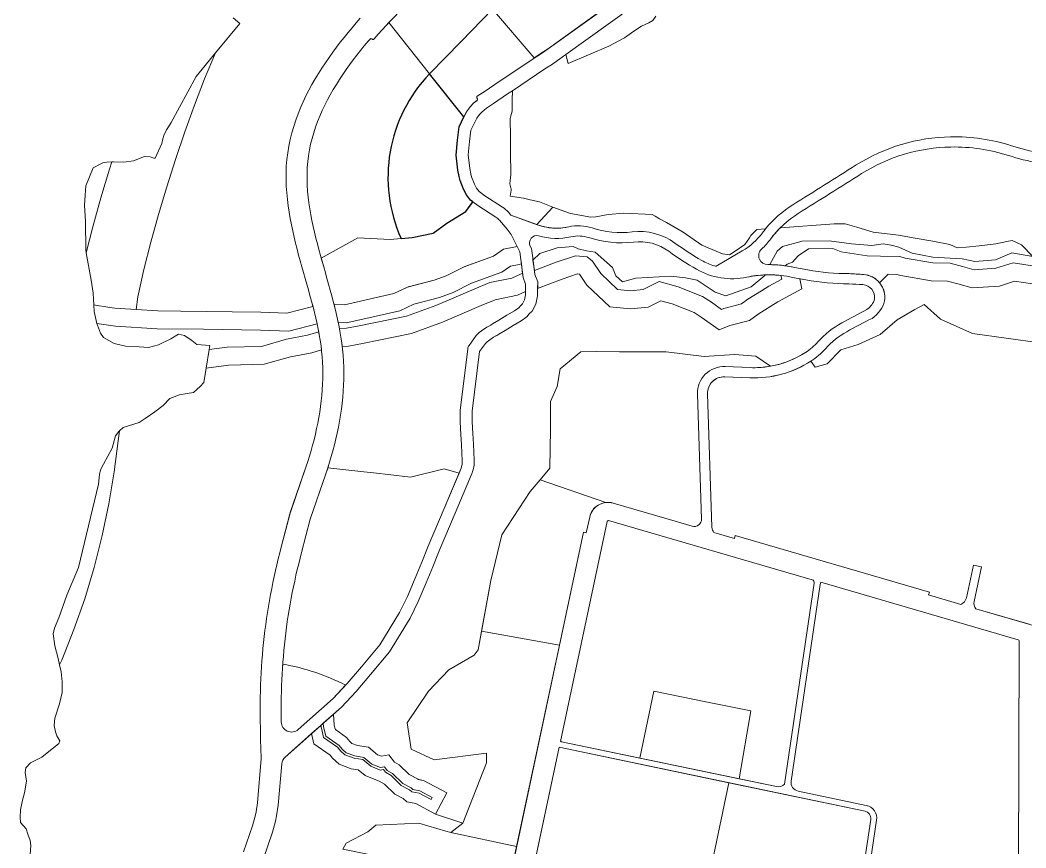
# Model space of a CAD drawing. Header units: inches. Extents: x 175034 to 178872, y 2971410 to 2975180.
# Drawn here: x 175886 to 176725, y 2972619 to 2973309 of the extents above; entities that cross this region are included whole.
import ezdxf

# ---------------------------------------------------------------- set-up
doc = ezdxf.new("R2010")
doc.units = ezdxf.units.IN
doc.header["$MEASUREMENT"] = 0
for name, color, linetype, lineweight in [('Pre-e1-river conservation bed', 96, 'Continuous', 13), ('Pre-E2-forest environment', 73, 'Continuous', 13), ('pre-E3-agri', 104, 'Continuous', 13), ('pre-E4-Flood Prone-b', 105, 'Continuous', 13), ('pre-E5-national imp open space', 116, 'Continuous', 13), ('pre-E6-local open space', 62, 'Continuous', 13), ('pre-heritage', 30, 'Continuous', 13), ('pre-institutional', 145, 'Continuous', 13), ('pre-UC-1-existing', 20, 'Continuous', 13), ('pre-uv-3-low desity', 41, 'Continuous', 13), ('Roads-Proposed', 1, 'Continuous', 13), ('Waterbody_bndry', 130, 'Continuous', 13)]:
    doc.layers.add(name, color=color, linetype=linetype, lineweight=lineweight)

msp = doc.modelspace()

# ---------------------------------------------------------------- linework, layer by layer
at = {"layer": 'Pre-e1-river conservation bed', "flags": 128}
for points in [[(176632.53, 2973126.97), (176618.39, 2973129.47), (176597.34, 2973131.91), (176583.86, 2973135.95), (176573.97, 2973138.72), (176564.96, 2973138.88), (176519.99, 2973135.58, 0.035984), (176511.93, 2973126.29, -0.045212), (176504.28, 2973117.72, 0.682692), (176509.49, 2973104.76, -0.004574), (176511.3, 2973104.76), (176517.27, 2973116.11), (176521.82, 2973119.82), (176538.18, 2973124.2), (176560.77, 2973124.65), (176579.29, 2973121.99), (176596.26, 2973120.75), (176605.64, 2973122.03), (176612.52, 2973120.96), (176618.73, 2973119.38), (176630.03, 2973114.46), (176647.26, 2973110.93), (176661.73, 2973110.27), (176671.56, 2973109.68), (176682.27, 2973107.5), (176699.41, 2973108.9), (176713.04, 2973114.66), (176730.65, 2973111.48), (176721.24, 2973121.19), (176713.36, 2973125), (176708.9, 2973123.97), (176699.69, 2973122.03), (176685.77, 2973120.57), (176674.95, 2973119.29), (176667.34, 2973118.64), (176661.26, 2973121.43), (176647.12, 2973124.43)], [(176397.43, 2973123.61, -0.109272), (176360.32, 2973127.26, 0.134831), (176345.29, 2973127.98, -0.124119), (176318.31, 2973128.7, 0.648154), (176311.3, 2973120.28), (176312.26, 2973118.34), (176313.37, 2973110.53), (176313.62, 2973108.62), (176319.38, 2973114.15), (176333.91, 2973118.86), (176347.14, 2973119.93), (176351.21, 2973117.82), (176358.39, 2973116.16), (176365.55, 2973115.23), (176380.05, 2973102.5), (176382.81, 2973095.45), (176388.33, 2973090.53), (176399.49, 2973093.55), (176428.55, 2973095.16), (176440.92, 2973093.88), (176450.55, 2973091.74), (176465.46, 2973081.75), (176474.39, 2973078.76), (176495.58, 2973086.35), (176506.99, 2973095.79), (176507.16, 2973096.2, 0.042804), (176491.94, 2973094.32, -0.18441), (176450.15, 2973100.88, -0.02721), (176426.97, 2973115.9, 0.189433)], [(176455.03, 2973078.24), (176434.64, 2973086.33), (176418.76, 2973090.71), (176405.45, 2973083.94), (176395.19, 2973083.05), (176384.19, 2973084.13), (176370.11, 2973097.42), (176363.27, 2973107.75), (176358.93, 2973111.23), (176349.14, 2973112.21), (176332.97, 2973106.9), (176314.79, 2973099.82), (176315.24, 2973096.48), (176317.55, 2973090.3), (176317.47, 2973084.76), (176338.04, 2973092.77), (176350.81, 2973096.97), (176352.54, 2973096.79), (176358.56, 2973087.7), (176377.62, 2973069.7), (176395.11, 2973067.98), (176409.65, 2973069.25), (176420.38, 2973074.71), (176429.86, 2973072.09), (176448.14, 2973064.84), (176454, 2973061.05), (176468.84, 2973050.31), (176477.7, 2973054.05), (176494.37, 2973058.2), (176501.37, 2973063.6), (176512.1, 2973070.24), (176517.88, 2973073.79), (176537.76, 2973084.54), (176536.24, 2973092.97), (176530.2, 2973094.09, 0.027396), (176520.5, 2973095.72), (176521.07, 2973092.57), (176510.39, 2973086.79), (176504.23, 2973083.01), (176492.82, 2973075.95), (176487.69, 2973071.99), (176472.95, 2973068.32), (176470.79, 2973067.41), (176462.47, 2973073.44)], [(176131.33, 2973064.84), (176130.14, 2973069.53), (176130.05, 2973069.87), (176108.42, 2973064.27), (176086.69, 2973065.04), (176062.82, 2973065.47), (176019.76, 2973066.11), (176000.56, 2973066.32), (175982.49, 2973067.38, -0.039406), (175947.27, 2973071.23), (175947.56, 2973065.7), (175949.94, 2973055.67), (175965.4, 2973053.36), (176000.04, 2973051.32), (176038.73, 2973050.89), (176086.29, 2973050.05), (176110.07, 2973049.2), (176133.56, 2973055.28), (176133.51, 2973055.53), (176132.45, 2973060.18)]]:
    msp.add_lwpolyline(points, format="xyb", close=True, dxfattribs=at)
for points in [[(176235.51, 2973077.5), (176247.17, 2973081.54), (176262.35, 2973089.28), (176287.52, 2973098.52), (176294.96, 2973103.62), (176301.99, 2973104.95), (176303.97, 2973105.33), (176303.46, 2973109.17), (176302.58, 2973115.36), (176300.35, 2973119.91), (176299.17, 2973119.68), (176289.08, 2973117.77), (176280.59, 2973111.96), (176256.33, 2973103.05), (176241.28, 2973095.37), (176231.13, 2973091.87), (176208.94, 2973086.01), (176197.66, 2973080.63), (176166.02, 2973073.51), (176156.42, 2973071.35), (176147.7, 2973071.48), (176148.31, 2973069.05), (176149.49, 2973064.17), (176150.6, 2973059.27), (176151.18, 2973056.54), (176157.8, 2973056.28), (176169.31, 2973058.87), (176202.6, 2973066.36), (176214.13, 2973071.87)], [(176270.42, 2973070.6), (176282, 2973075.36), (176300.63, 2973079.25), (176307.43, 2973082.33), (176307.52, 2973088.57), (176305.48, 2973094.04), (176305.02, 2973097.44), (176303.9, 2973097.2), (176295.94, 2973093.59), (176277.58, 2973089.76), (176264.63, 2973084.43), (176232.62, 2973070.82), (176208.04, 2973061.81), (176168.65, 2973053.63), (176157.95, 2973051.72), (176152.22, 2973051.32), (176152.58, 2973049.4), (176153.43, 2973044.43), (176154.16, 2973039.44), (176154.52, 2973036.44), (176159.8, 2973036.81), (176171.49, 2973038.9), (176212.17, 2973047.35), (176238.14, 2973056.87)], [(176137.22, 2973033.66), (176136.81, 2973037.13), (176136.14, 2973041.7), (176135.36, 2973046.29), (176134.91, 2973048.64), (176125.65, 2973045.83), (176107.96, 2973042.53), (176087.21, 2973036.65), (176058.45, 2973035.94), (176043.55, 2973033.9), (176040.95, 2973018.41), (176059.65, 2973020.97), (176089.48, 2973021.7), (176111.39, 2973027.92), (176129.21, 2973031.24)], [(176147.18, 2972729.99), (176138.7, 2972722.46), (176138.92, 2972719.41), (176139.69, 2972716.52), (176140.73, 2972711.75), (176151.88, 2972703.99), (176154.43, 2972700.89), (176157.85, 2972697.85), (176164.9, 2972695.17), (176172.5, 2972694), (176179.31, 2972688.41), (176186.3, 2972685.52), (176189.65, 2972686.2), (176191.99, 2972683.05), (176196.56, 2972680.48), (176204.93, 2972672.22), (176211.9, 2972668.64), (176213.48, 2972667.13), (176219.38, 2972666.12), (176229.58, 2972660.66), (176228.63, 2972658.9), (176218.73, 2972664.2), (176212.54, 2972665.26), (176210.72, 2972667), (176203.75, 2972670.58), (176195.35, 2972678.86), (176190.64, 2972681.51), (176188.8, 2972683.99), (176186.1, 2972683.44), (176178.27, 2972686.68), (176171.65, 2972692.1), (176164.38, 2972693.22), (176156.8, 2972696.11), (176152.99, 2972699.5), (176150.51, 2972702.5), (176138.95, 2972710.55), (176137.75, 2972716.05), (176136.94, 2972719.07), (176136.82, 2972720.79), (176129.01, 2972713.86), (176130.91, 2972705.18), (176144.36, 2972695.82), (176146.48, 2972693.24), (176152.05, 2972688.29), (176162.07, 2972684.47), (176167.85, 2972683.58), (176173.6, 2972678.87), (176185.21, 2972674.08), (176185.42, 2972674.12), (176189.89, 2972671.61), (176198.41, 2972663.21), (176205.45, 2972659.59), (176208.3, 2972656.86), (176215.77, 2972655.58), (176232.32, 2972646.72), (176241.76, 2972664.35), (176222.34, 2972674.74), (176217.71, 2972675.54), (176217.17, 2972676.05), (176210.27, 2972679.6), (176202.02, 2972687.73), (176198.08, 2972689.95), (176193.48, 2972696.16), (176187.2, 2972694.89), (176183.98, 2972696.22), (176176.3, 2972702.52), (176167.21, 2972703.92), (176162.6, 2972705.67), (176160.94, 2972707.15), (176158.04, 2972710.67), (176148.77, 2972717.12), (176148.44, 2972718.63), (176147.84, 2972720.9)]]:
    msp.add_lwpolyline(points, close=True, dxfattribs=at)
msp.add_lwpolyline([(176732, 2973103.57), (176714.16, 2973106.37), (176699.83, 2973101.74), (176681.57, 2973100.47), (176671.98, 2973103.13), (176661.73, 2973105.99), (176647.26, 2973106.34), (176623.96, 2973110.26), (176619.64, 2973111.64), (176603.38, 2973111.78), (176592.27, 2973112.11), (176570.7, 2973115.51), (176563.69, 2973118.21), (176543.35, 2973118.01), (176534.77, 2973112.17), (176530.24, 2973106.92), (176525.65, 2973105.18), (176524.07, 2973103.83, -0.020131), (176531.9, 2973102.42), (176542.82, 2973100.4, 0.046205), (176577.34, 2973097.25, -0.007081), (176589.32, 2973096.55, -0.204876), (176602.7, 2973089.71), (176609.83, 2973096.72), (176617.24, 2973096.66), (176620.41, 2973095.64), (176645.83, 2973091.37), (176659.5, 2973091.04), (176667.96, 2973088.67), (176680.05, 2973085.33), (176702.7, 2973086.9), (176715.37, 2973091), (176730.27, 2973088.65)], format="xyb", dxfattribs=at)
at = {"layer": 'Pre-E2-forest environment', "flags": 128}
msp.add_lwpolyline([(176294.82, 2973211.39), (176294.72, 2973226.56), (176295.28, 2973228.83), (176296.27, 2973232.81), (176296.19, 2973242.2), (176296.54, 2973249.8), (176292.43, 2973247.05), (176280.65, 2973239.15), (176274.89, 2973235.25), (176270.83, 2973231.98), (176268.93, 2973229.88), (176266.75, 2973226.9), (176261.69, 2973216.77), (176260.54, 2973207.48), (176259.64, 2973196.22), (176260.94, 2973184.91), (176261.79, 2973180.36), (176262.4, 2973177.92), (176264.75, 2973171.91), (176266.59, 2973168.51), (176268.75, 2973165.74), (176273.38, 2973162.11), (176288.12, 2973152.66, -0.068088), (176293.12, 2973148.4), (176295.15, 2973146.12), (176316.88, 2973138.1), (176330.11, 2973152.68), (176319.18, 2973157.06), (176311.19, 2973158.66), (176305.6, 2973160.2), (176294.46, 2973161.85), (176295.43, 2973166.72), (176295.39, 2973167.78), (176294.32, 2973172.24), (176294.59, 2973174.84), (176295.07, 2973179.79), (176295.05, 2973184.8), (176294.96, 2973193.56)], format="xyb", close=True, dxfattribs=at)
msp.add_lwpolyline([(176488.21, 2973116.21, 0.098749), (176505.13, 2973131.39, -0.0111), (176507.71, 2973134.67), (176500.49, 2973134.14), (176499.14, 2973133), (176495.41, 2973129.12), (176494.29, 2973127.02), (176490.26, 2973121.59), (176482.17, 2973116.04), (176477.64, 2973112.81), (176471.79, 2973113.9), (176454.58, 2973120.97), (176439.04, 2973131.94), (176424.99, 2973139.89), (176419.25, 2973142.93), (176415.67, 2973145.31), (176412.92, 2973146.63), (176389.47, 2973147.73), (176376.25, 2973146.52), (176366.13, 2973144.48), (176361.88, 2973144.31), (176344.89, 2973147.37), (176330.11, 2973152.68), (176316.88, 2973138.1, 0.089609), (176333.23, 2973135.15, 0.055102), (176343.44, 2973136.28, -0.134831), (176362.96, 2973135.34, 0.109272), (176396.41, 2973132.04, -0.189434), (176431.98, 2973122.77, 0.027209), (176454.38, 2973108.26, 0.057996), (176465.17, 2973103.63, 0.044913), (176466.49, 2973103.37)], format="xyb", dxfattribs=at)
at = {"layer": 'Pre-E2-forest environment', "ltscale": 0.1, "flags": 128}
msp.add_lwpolyline([(176264.61, 2972779.16), (176267.97, 2972783.67), (176278.39, 2972841.43), (176287.6, 2972879.45), (176311.38, 2972915.58), (176319.5, 2972925.27), (176327.62, 2972934.97), (176328.18, 2972967.47), (176328.15, 2972990.6), (176333.93, 2973003.27), (176336.2, 2973017.87), (176353.5, 2973032.12), (176366.91, 2973032.43), (176385.89, 2973032.09), (176424.63, 2973032.18), (176456.39, 2973028.2), (176481.69, 2973029.88), (176499.49, 2973028.53), (176511.73, 2973020.06, 0.099671), (176540.9, 2973031.51, 0.06639), (176551.31, 2973040.38, -0.083691), (176571.36, 2973056.3, -0.008127), (176592.19, 2973067.35, 0.179568), (176598.54, 2973076.22, 0.426712), (176588.83, 2973088.07, 0.007041), (176577.16, 2973088.75, -0.045956), (176541.27, 2973092.04), (176536.24, 2973092.97), (176537.76, 2973084.54), (176517.88, 2973073.79), (176512.1, 2973070.24), (176501.37, 2973063.6), (176494.37, 2973058.2), (176477.7, 2973054.05), (176468.84, 2973050.31), (176454, 2973061.05), (176448.14, 2973064.84), (176429.86, 2973072.09), (176420.38, 2973074.71), (176409.65, 2973069.25), (176395.11, 2973067.98), (176377.62, 2973069.7), (176358.56, 2973087.7), (176352.54, 2973096.79), (176350.81, 2973096.97), (176338.04, 2973092.77), (176317.47, 2973084.76), (176317.38, 2973078.68), (176316.08, 2973071.84), (176312.84, 2973066.04), (176310.53, 2973063.69), (176308.46, 2973061.33), (176303.81, 2973058.02), (176297.1, 2973053.97), (176290.36, 2973049.94), (176284.52, 2973046.45), (176280.56, 2973044.16), (176276.51, 2973041.34), (176275.39, 2973040.53), (176274.03, 2973039.1), (176269.04, 2973032.35), (176262.99, 2972982.57), (176262.87, 2972973.78), (176263.34, 2972963.9), (176264.03, 2972955.05), (176264.66, 2972941.64, -0.110785), (176262.83, 2972931.19), (176248.8, 2972897.48), (176235.5, 2972866.15), (176230.17, 2972852.9), (176224.43, 2972839.56), (176217.99, 2972823.89), (176211.16, 2972810.04), (176193.94, 2972782.04), (176178.19, 2972763.13), (176166.01, 2972748.9), (176153.84, 2972735.9), (176147.18, 2972729.99), (176147.84, 2972720.9), (176148.44, 2972718.63), (176148.77, 2972717.12), (176158.04, 2972710.67), (176160.94, 2972707.15), (176162.6, 2972705.67), (176167.21, 2972703.92), (176176.3, 2972702.52), (176183.98, 2972696.22), (176187.2, 2972694.89), (176193.48, 2972696.16), (176198.08, 2972689.95), (176202.02, 2972687.73), (176210.27, 2972679.6), (176218.4, 2972675.42), (176222.34, 2972674.74), (176241.76, 2972664.35), (176232.32, 2972646.72), (176255.12, 2972639.08), (176274.9, 2972689.56), (176274.9, 2972697.37), (176231.13, 2972691.81), (176211.88, 2972700.91), (176208.75, 2972722.8), (176226.58, 2972749.15), (176243.5, 2972766.83)], format="xyb", close=True, dxfattribs=at)
for points in [[(176730.27, 2973088.65), (176715.37, 2973091), (176702.7, 2973086.9), (176680.05, 2973085.33), (176667.96, 2973088.67), (176659.5, 2973091.04), (176645.83, 2973091.37), (176620.41, 2973095.64), (176617.24, 2973096.66), (176609.83, 2973096.72), (176602.7, 2973089.71, -0.215136), (176606.89, 2973074.56, -0.192156), (176596.46, 2973059.99, 0.008289), (176575.46, 2973048.86, 0.083691), (176557.63, 2973034.7, -0.066392), (176545.5, 2973024.37), (176545.5, 2973024.37, -0.000495), (176545.36, 2973024.28), (176548.97, 2973019.41), (176558.9, 2973022.02), (176570.37, 2973033.85), (176584.9, 2973038.2), (176603.26, 2973046.48), (176617.28, 2973058.75), (176632.22, 2973067.44), (176640.04, 2973071.57), (176653.49, 2973059.2), (176680.21, 2973047.23), (176736.5, 2973039.65)], [(176155.11, 2972617.5), (176157.93, 2972622.5), (176175.78, 2972631.79), (176182.5, 2972637.46), (176218.53, 2972639.15), (176240.88, 2972632.5), (176244.97, 2972631.28), (176255.12, 2972639.08), (176232.32, 2972646.72), (176215.77, 2972655.58), (176208.3, 2972656.86), (176205.45, 2972659.59), (176198.41, 2972663.21), (176189.89, 2972671.61), (176185.42, 2972674.12), (176185.21, 2972674.08), (176173.6, 2972678.87), (176167.85, 2972683.58), (176162.07, 2972684.47), (176152.05, 2972688.29), (176146.48, 2972693.24), (176144.36, 2972695.82), (176130.91, 2972705.18), (176129.01, 2972713.86), (176106.85, 2972694.19, 0.192975), (176104.02, 2972688.53), (176101.17, 2972654.04), (176099.82, 2972645.31), (176098.8, 2972640.68), (176096.3, 2972631.7), (176088.71, 2972609.54)]]:
    msp.add_lwpolyline(points, format="xyb", dxfattribs=at)
at = {"layer": 'pre-E3-agri', "flags": 128}
for points in [[(176263.52, 2973157.13), (176262.54, 2973155.78), (176257.59, 2973148.95), (176241.7, 2973139.31), (176230.33, 2973131.06), (176212.88, 2973127.32), (176194.49, 2973125.64), (176167.4, 2973127.23), (176136.97, 2973110.29), (176139.06, 2973102.86), (176140.42, 2973098.05), (176141.78, 2973093.24), (176143.14, 2973088.42), (176144.48, 2973083.6), (176145.8, 2973078.76), (176147.08, 2973073.91), (176147.7, 2973071.48), (176156.42, 2973071.35), (176197.66, 2973080.63), (176209.48, 2973086.15), (176231.13, 2973091.87), (176241.28, 2973095.37), (176256.67, 2973103.17), (176280.59, 2973111.96), (176289.08, 2973117.77), (176300.35, 2973119.9), (176295.42, 2973129.95), (176292.23, 2973134.37), (176285.66, 2973141.74, 0.068088), (176282.72, 2973144.24), (176267.58, 2973153.95)], [(176266.36, 2973045.55), (176268.79, 2973048.1), (176270.73, 2973049.5), (176275.19, 2973052.61), (176278.37, 2973054.44), (176279.98, 2973055.39), (176285.23, 2973058.53), (176291.95, 2973062.54), (176298.31, 2973066.39), (176301.71, 2973068.8), (176303.2, 2973070.5), (176304.76, 2973072.09), (176306.56, 2973075.31), (176307.39, 2973079.69), (176307.43, 2973082.33), (176300.63, 2973079.25), (176282, 2973075.36), (176270.42, 2973070.6), (176238.14, 2973056.87), (176212.17, 2973047.35), (176171.49, 2973038.9), (176159.8, 2973036.81), (176154.52, 2973036.44), (176154.76, 2973034.43), (176155.23, 2973029.41), (176155.56, 2973024.37), (176155.77, 2973019.33), (176155.85, 2973014.29), (176155.8, 2973009.25), (176155.63, 2973004.21), (176155.34, 2972999.17), (176154.94, 2972994.15), (176154.42, 2972989.14), (176153.8, 2972984.14), (176153.07, 2972979.16), (176152.24, 2972974.19), (176151.31, 2972969.24), (176150.28, 2972964.32), (176149.17, 2972959.41), (176147.97, 2972954.52), (176146.69, 2972949.66), (176145.34, 2972944.82), (176143.9, 2972940), (176142.43, 2972935.32), (176169.92, 2972932.26), (176183.11, 2972930.79), (176192.88, 2972929.7), (176211.39, 2972927.63), (176239.53, 2972934.66), (176251.93, 2972931.05), (176253.59, 2972935.03, 0.110785), (176254.67, 2972941.17), (176254.04, 2972954.43), (176253.36, 2972963.28), (176252.86, 2972973.61), (176252.99, 2972983.24), (176259.24, 2973034.66, -0.129569), (176260.33, 2973037.4)]]:
    msp.add_lwpolyline(points, format="xyb", close=True, dxfattribs=at)
at = {"layer": 'pre-E4-Flood Prone-b', "flags": 128}
msp.add_lwpolyline([(175989.12, 2973100.74), (175994.85, 2973123.62), (176001.21, 2973146.55), (176008.12, 2973169.52), (176015.48, 2973192.53), (176023.16, 2973215.39), (176031.19, 2973237.82), (176039.66, 2973259.68), (176048.89, 2973281.33), (176032.64, 2973261.67), (176011.83, 2973223.4), (176009.61, 2973219.71), (176007.89, 2973217.21), (176005.76, 2973212.37), (176004.74, 2973209.52), (176004.11, 2973205.87), (175998.52, 2973193.43), (175997.43, 2973193.65), (175994.38, 2973194.52), (175989.53, 2973194.85), (175980.45, 2973191.31), (175972.29, 2973190.11), (175963.84, 2973190.46), (175962.29, 2973190.38), (175960.36, 2973184.34), (175953.18, 2973160.43), (175946.5, 2973136.39), (175941.04, 2973114.59), (175944.98, 2973091.9), (175946.76, 2973080.97), (175947.02, 2973076.1), (175947.27, 2973071.23, 0.039406), (175982.49, 2973067.38), (175982.49, 2973067.38), (175984.1, 2973077.91)], format="xyb", close=True, dxfattribs=at)
for points in [[(175960.36, 2973184.34), (175962.29, 2973190.38), (175958.23, 2973190.15), (175954.83, 2973189.77), (175953.07, 2973188.78), (175946.69, 2973185.37), (175940.54, 2973170.39), (175940.09, 2973162.68), (175939.58, 2973154.22), (175940.3, 2973140.6), (175940.59, 2973117.16), (175941.04, 2973114.59), (175946.5, 2973136.39), (175953.18, 2973160.43)], [(175939.73, 2972826.27), (175947.59, 2972852.4), (175954.3, 2972878.84), (175959.84, 2972905.48), (175964.21, 2972931.99), (175967.68, 2972957.99), (175968.63, 2972966.09), (175968.07, 2972965.57), (175965.39, 2972961.94), (175962.47, 2972951.64), (175955.43, 2972938.47), (175952.95, 2972933.63), (175952.02, 2972929.73), (175951.27, 2972921.67), (175934.56, 2972852.34), (175924.7, 2972829.07), (175918.12, 2972810.23), (175914.52, 2972801.75), (175913.48, 2972796.9), (175914.67, 2972787.02), (175917.6, 2972776.39), (175918.76, 2972771.26), (175920.5, 2972775.07), (175930.7, 2972800.48)]]:
    msp.add_lwpolyline(points, close=True, dxfattribs=at)
at = {"layer": 'pre-E5-national imp open space', "flags": 128}
msp.add_lwpolyline([(176169.57, 2973310.11), (176166.15, 2973306.22), (176162.77, 2973302.28), (176159.43, 2973298.29), (176156.14, 2973294.25), (176152.89, 2973290.15), (176149.7, 2973285.99), (176146.57, 2973281.76), (176143.49, 2973277.48), (176140.49, 2973273.12), (176137.56, 2973268.69), (176134.71, 2973264.19), (176131.95, 2973259.61), (176129.28, 2973254.96), (176126.71, 2973250.21), (176124.26, 2973245.39), (176121.92, 2973240.48), (176119.72, 2973235.47), (176117.66, 2973230.38), (176115.76, 2973225.2), (176114.02, 2973219.93), (176112.47, 2973214.58), (176111.1, 2973209.14), (176109.95, 2973203.63), (176109.02, 2973198.06), (176108.33, 2973192.43), (176107.88, 2973186.78), (176107.66, 2973181.16), (176107.66, 2973175.59), (176107.85, 2973170.05), (176108.22, 2973164.58), (176108.74, 2973159.15), (176109.42, 2973153.79), (176110.21, 2973148.48), (176111.12, 2973143.23), (176112.12, 2973138.03), (176113.21, 2973132.89), (176114.37, 2973127.79), (176115.58, 2973122.74), (176116.85, 2973117.74), (176118.16, 2973112.78), (176119.49, 2973107.85), (176120.85, 2973102.96), (176122.21, 2973098.11), (176123.58, 2973093.28), (176124.94, 2973088.48), (176126.29, 2973083.71), (176127.61, 2973078.96), (176128.89, 2973074.23), (176130.05, 2973069.87), (176108.42, 2973064.27), (176086.69, 2973065.04), (176062.82, 2973065.47), (176019.76, 2973066.11), (176000.56, 2973066.32), (175982.49, 2973067.38), (175984.1, 2973077.91), (175989.12, 2973100.74), (175994.85, 2973123.62), (176001.21, 2973146.55), (176008.12, 2973169.52), (176015.48, 2973192.53), (176023.16, 2973215.39), (176031.19, 2973237.82), (176039.66, 2973259.68), (176048.89, 2973281.33), (176069.17, 2973305.86), (176063.41, 2973310.62)], dxfattribs=at)
at = {"layer": 'pre-E6-local open space', "flags": 128}
msp.add_lwpolyline([(176072.15, 2972615.21), (176079.58, 2972636.89), (176081.82, 2972644.92), (176082.61, 2972648.53), (176083.78, 2972656.1), (176086.83, 2972693.06, 0.027383), (176086.84, 2972693.41), (176086.42, 2972708.92), (176086.3, 2972713.94), (176086.2, 2972718.97), (176086.13, 2972724.01), (176086.08, 2972729.05), (176086.08, 2972734.1), (176086.1, 2972739.15), (176086.18, 2972744.21), (176086.29, 2972749.27), (176086.45, 2972754.33), (176086.66, 2972759.38), (176086.92, 2972764.44), (176087.22, 2972769.49), (176087.57, 2972774.55), (176087.97, 2972779.59), (176088.41, 2972784.64), (176088.91, 2972789.68), (176089.45, 2972794.72), (176090.05, 2972799.75), (176090.7, 2972804.78), (176091.39, 2972809.8), (176092.15, 2972814.82), (176092.95, 2972819.82), (176093.81, 2972824.82), (176094.72, 2972829.81), (176095.68, 2972834.79), (176096.7, 2972839.75), (176097.75, 2972844.7), (176098.86, 2972849.64), (176100, 2972854.56), (176101.17, 2972859.47), (176102.39, 2972864.37), (176103.63, 2972869.25), (176110.98, 2972897.54), (176124.24, 2972936.03), (176125.74, 2972940.57), (176127.17, 2972945.12), (176128.52, 2972949.68), (176129.81, 2972954.25), (176131.01, 2972958.84), (176132.14, 2972963.43), (176133.18, 2972968.03), (176134.14, 2972972.64), (176135, 2972977.25), (176135.78, 2972981.87), (176136.46, 2972986.5), (176137.04, 2972991.12), (176137.51, 2972995.75), (176137.88, 2973000.38), (176138.15, 2973005), (176138.3, 2973009.62), (176138.35, 2973014.23), (176138.27, 2973018.84), (176138.09, 2973023.43), (176137.78, 2973028.01), (176137.35, 2973032.58), (176137.22, 2973033.66), (176129.21, 2973031.24), (176111.39, 2973027.92), (176089.48, 2973021.7), (176059.65, 2973020.97), (176040.95, 2973018.41), (176038.98, 2973006.62), (176035.91, 2973003.14), (176030.57, 2972998.11), (176025.06, 2972997.2), (176018.75, 2972996.24), (176010.67, 2972993.04), (176005.23, 2972987.36), (175998.1, 2972982.1), (175990.05, 2972976.5), (175985.23, 2972973.27), (175971.69, 2972968.91), (175968.63, 2972966.09), (175967.68, 2972957.99), (175964.21, 2972931.99), (175959.84, 2972905.48), (175954.3, 2972878.84), (175947.59, 2972852.4), (175939.73, 2972826.27), (175930.7, 2972800.48), (175920.5, 2972775.07), (175918.76, 2972771.26), (175920.08, 2972765.41), (175920.78, 2972757.09), (175920.82, 2972748.18), (175918.75, 2972738.48), (175914.82, 2972726.74), (175914.18, 2972720.44), (175915.45, 2972715.22), (175916.43, 2972711.86), (175918.85, 2972707.89), (175918.24, 2972705.54), (175904.06, 2972694.26), (175897.38, 2972690.75), (175894.47, 2972689.52), (175890.59, 2972685.19), (175889.91, 2972681.34), (175891.02, 2972674.02), (175889.4, 2972664.32), (175887.76, 2972658.32), (175886.21, 2972650.37), (175885.82, 2972644.01), (175886.24, 2972639.81), (175890.94, 2972634.3), (175892.26, 2972630.04), (175894.07, 2972624.57), (175894.79, 2972620.56), (175894.22, 2972613.06)], format="xyb", dxfattribs=at)
for points in [[(176495.33, 2972732.69), (176459.08, 2972740.05), (176414.44, 2972749.22), (176402.73, 2972693.41), (176485.54, 2972676.12)], [(176300, 2972619.56), (176244.97, 2972631.28), (176240.88, 2972632.5), (176218.53, 2972639.15), (176182.5, 2972637.46), (176175.78, 2972631.79), (176157.93, 2972622.5), (176155.11, 2972617.5), (176293.59, 2972589.42)]]:
    msp.add_lwpolyline(points, close=True, dxfattribs=at)
msp.add_lwpolyline([(176595.35, 2972642.3, 0.397573), (176590.64, 2972649.06), (176476.94, 2972672.81), (176452.77, 2972557.09), (176310.74, 2972585.94), (176284.62, 2972463), (176376.37, 2972443.51), (176388.09, 2972501.21), (176498.38, 2972478.94), (176505.98, 2972530.43, -0.428183), (176520.76, 2972540.87), (176572.29, 2972530.75, 0.427514), (176579.38, 2972535.75)], format="xyb", close=True, dxfattribs=at)
at = {"layer": 'pre-heritage', "flags": 128}
msp.add_lwpolyline([(176104.91, 2972771.72), (176104.68, 2972768.37), (176104.39, 2972763.48), (176104.14, 2972758.58), (176103.94, 2972753.69), (176103.79, 2972748.79), (176103.67, 2972743.88), (176103.6, 2972738.98), (176103.58, 2972734.06), (176103.58, 2972729.14), (176103.64, 2972723.49, 0.641543), (176117.78, 2972717.26), (176146.85, 2972743.07), (176157.33, 2972754.26, 0.07369)], format="xyb", close=True, dxfattribs=at)
at = {"layer": 'pre-institutional', "lineweight": -2, "flags": 128}
msp.add_lwpolyline([(176249.59, 2973196.05), (176250.59, 2973208.5), (176251.97, 2973219.7), (176256.04, 2973227.85), (176227.4, 2973263.9, 0.306399), (176203.69, 2973126.48), (176212.88, 2973127.32), (176230.33, 2973131.06), (176241.7, 2973139.31), (176257.59, 2973148.95), (176263.52, 2973157.13), (176261.61, 2973158.63), (176258.2, 2973163.01), (176255.66, 2973167.68), (176252.85, 2973174.87), (176252.01, 2973178.24), (176251.05, 2973183.42)], format="xyb", close=True, dxfattribs=at)
at = {"layer": 'pre-institutional', "flags": 128}
msp.add_lwpolyline([(176736.5, 2973039.65), (176680.21, 2973047.23), (176653.49, 2973059.2), (176640.04, 2973071.57), (176632.22, 2973067.44), (176617.28, 2973058.75), (176603.26, 2973046.48), (176584.9, 2973038.2), (176570.37, 2973033.85), (176558.9, 2973022.02), (176548.97, 2973019.41), (176545.36, 2973024.28, -0.153875), (176494.38, 2973010.41), (176473.34, 2973011.25, 0.432775), (176459.25, 2972997.12), (176462.93, 2972885.76, 0.153973), (176464.43, 2972881.51), (176481.72, 2972876.48), (176482.41, 2972878.88), (176644.27, 2972831.78), (176643.57, 2972829.38), (176670.45, 2972821.56, 0.254804), (176675.14, 2972827), (176681.02, 2972854.24), (176687.86, 2972852.76), (176681.65, 2972824, 0.217487), (176682.99, 2972817.91), (176727.51, 2972804.96)], format="xyb", dxfattribs=at)
for points in [[(176450.76, 2972996.84, -0.438026), (176473.98, 2973019.73), (176494.72, 2973018.91, 0.053881), (176511.73, 2973020.06), (176499.49, 2973028.53), (176481.69, 2973029.88), (176456.39, 2973028.2), (176424.63, 2973032.18), (176385.89, 2973032.09), (176366.91, 2973032.43), (176353.5, 2973032.12), (176336.2, 2973017.87), (176333.93, 2973003.27), (176328.15, 2972990.6), (176328.18, 2972967.47), (176327.62, 2972934.97), (176319.5, 2972925.27), (176374.3, 2972906.47, -0.099966), (176380.42, 2972905.96), (176432.12, 2972890.91), (176446.53, 2972886.72, 0.510169), (176454.2, 2972892.68)], [(176548.25, 2972839.25, 0.374718), (176546.48, 2972842.01), (176376.74, 2972891.4, 0.436003), (176375.48, 2972890.65), (176336.53, 2972707.31, 0.030693), (176337.52, 2972707.03), (176402.73, 2972693.41), (176414.44, 2972749.22), (176459.08, 2972740.05), (176495.33, 2972732.69), (176485.54, 2972676.12), (176516.71, 2972669.61, 0.24989), (176523.52, 2972671.62)], [(176719.16, 2972791.01, 0.334399), (176718.44, 2972791.97), (176553.68, 2972839.92, 0.063631), (176553.12, 2972837.97), (176528.97, 2972674.26, 0.396919), (176534.85, 2972665.82), (176591.66, 2972653.96, -0.397573), (176600.29, 2972641.56), (176584.19, 2972534.11, 0.22417), (176586.05, 2972528.05), (176715.26, 2972502.67, 0.471241), (176718.24, 2972505.12)]]:
    msp.add_lwpolyline(points, format="xyb", close=True, dxfattribs=at)
for points in [[(176335.7, 2972787.62), (176270.79, 2972799.33), (176267.97, 2972783.67), (176264.61, 2972779.16), (176243.5, 2972766.83), (176226.58, 2972749.15), (176208.75, 2972722.8), (176211.88, 2972700.91), (176231.13, 2972691.81), (176274.9, 2972697.37), (176274.9, 2972689.56), (176255.12, 2972639.08), (176244.97, 2972631.28), (176300, 2972619.56)], [(176476.94, 2972672.81), (176335.48, 2972702.35), (176310.74, 2972585.94), (176452.77, 2972557.09)]]:
    msp.add_lwpolyline(points, close=True, dxfattribs=at)
at = {"layer": 'pre-UC-1-existing', "flags": 128}
for points in [[(176535.3, 2973452.85), (176498.23, 2973497.95), (176279.91, 2973317.62), (176314.6, 2973277.04), (176322.78, 2973282.4), (176328.44, 2973286.43), (176355.59, 2973305.88), (176388.14, 2973329.28), (176421.39, 2973356.23), (176447.35, 2973377.69), (176493.52, 2973415.84), (176499.91, 2973421.14), (176528.73, 2973445.32)], [(176246.95, 2973357.71), (176244.88, 2973355.88), (176241.16, 2973352.56), (176237.45, 2973349.23), (176233.76, 2973345.89), (176230.08, 2973342.53), (176226.42, 2973339.16), (176222.79, 2973335.76), (176219.17, 2973332.35), (176215.57, 2973328.91), (176212, 2973325.46), (176208.46, 2973321.97), (176204.94, 2973318.47), (176201.45, 2973314.93), (176198, 2973311.37), (176194.57, 2973307.78), (176193.47, 2973306.6), (176227.4, 2973263.9), (176253.66, 2973290.76), (176280.27, 2973317.98)]]:
    msp.add_lwpolyline(points, close=True, dxfattribs=at)
for points in [[(176314.65, 2973276.98), (176314.6, 2973277.04), (176279.91, 2973317.62), (176253.66, 2973290.76), (176227.4, 2973263.9), (176256.04, 2973227.85), (176258.18, 2973232.13), (176261.17, 2973236.2), (176263.95, 2973239.27), (176267.1, 2973241.82, 0.379683), (176267.32, 2973243.13), (176266.91, 2973243.74, -0.414214), (176267.18, 2973245.13), (176273.67, 2973249.51), (176285.47, 2973257.44)], [(176227.4, 2973263.9), (176193.47, 2973306.6), (176191.18, 2973304.16), (176187.83, 2973300.5), (176184.52, 2973296.82), (176181.25, 2973293.1), (176180.92, 2973292.71, -0.417666), (176179.5, 2973292.61), (176179.14, 2973292.93, 0.417666), (176177.72, 2973292.83), (176176.12, 2973290.96), (176172.93, 2973287.15), (176169.78, 2973283.29), (176166.7, 2973279.39), (176163.67, 2973275.44), (176160.71, 2973271.45), (176157.81, 2973267.41), (176154.99, 2973263.32), (176152.25, 2973259.18), (176149.6, 2973254.99), (176147.03, 2973250.74), (176144.57, 2973246.44), (176142.21, 2973242.08), (176139.96, 2973237.67), (176137.84, 2973233.19), (176135.84, 2973228.67), (176133.99, 2973224.08), (176132.28, 2973219.44), (176130.74, 2973214.75), (176129.36, 2973210.01), (176128.16, 2973205.23), (176127.16, 2973200.4), (176126.35, 2973195.54), (176125.74, 2973190.66), (176125.35, 2973185.75), (176125.16, 2973180.82), (176125.16, 2973175.88), (176125.33, 2973170.95), (176125.66, 2973166.01), (176126.14, 2973161.09), (176126.75, 2973156.17), (176127.49, 2973151.27), (176128.33, 2973146.38), (176129.27, 2973141.5), (176130.3, 2973136.63), (176131.41, 2973131.78), (176132.57, 2973126.94), (176133.8, 2973122.11), (176135.06, 2973117.29), (176136.37, 2973112.48), (176136.98, 2973110.29), (176167.4, 2973127.23), (176194.49, 2973125.64), (176203.69, 2973126.48, -0.306399)], [(176208.87, 2972828.01), (176215.22, 2972843.44), (176220.93, 2972856.74), (176226.26, 2972869.97), (176239.58, 2972901.35), (176251.93, 2972931.05), (176239.53, 2972934.66), (176211.39, 2972927.63), (176192.88, 2972929.7), (176183.11, 2972930.79), (176169.92, 2972932.26), (176142.44, 2972935.32), (176140.82, 2972930.43), (176127.74, 2972892.48), (176120.58, 2972864.9), (176119.36, 2972860.12), (176118.18, 2972855.33), (176117.03, 2972850.54), (176115.92, 2972845.76), (176114.85, 2972840.96), (176113.82, 2972836.17), (176112.85, 2972831.38), (176111.92, 2972826.58), (176111.04, 2972821.77), (176110.21, 2972816.96), (176109.44, 2972812.13), (176108.71, 2972807.3), (176108.04, 2972802.46), (176107.42, 2972797.61), (176106.84, 2972792.75), (176106.32, 2972787.88), (176105.84, 2972783.01), (176105.41, 2972778.14), (176105.02, 2972773.26), (176104.91, 2972771.72, -0.07369), (176157.33, 2972754.26), (176158.56, 2972755.58), (176170.55, 2972769.58), (176185.8, 2972787.89), (176202.4, 2972814.87)]]:
    msp.add_lwpolyline(points, format="xyb", close=True, dxfattribs=at)
msp.add_lwpolyline([(176394.92, 2973318.63), (176340.92, 2973279.85), (176343.1, 2973272.36), (176376.87, 2973287.01), (176390.07, 2973293.93), (176397.76, 2973299.34), (176404.04, 2973303.51), (176410.32, 2973306.47), (176413.58, 2973308.3), (176416.21, 2973311.99)], dxfattribs=at)
at = {"layer": 'pre-uv-3-low desity', "flags": 128}
msp.add_lwpolyline([(176319.5, 2972925.27), (176311.38, 2972915.58), (176287.6, 2972879.45), (176278.39, 2972841.43), (176270.79, 2972799.33), (176335.7, 2972787.62), (176355.67, 2972881.61), (176358.12, 2972881.09), (176360.92, 2972894.29, -0.322002), (176374.3, 2972906.47)], format="xyb", close=True, dxfattribs=at)
at = {"layer": 'Roads-Proposed', "flags": 128}
for points in [[(176340.92, 2973279.85), (176340.92, 2973279.85), (176394.92, 2973318.63, 0.014597), (176396.06, 2973319.5), (176429.37, 2973346.5), (176443.5, 2973358.21), (176467.21, 2973377.74), (176482.78, 2973390.61), (176491.33, 2973397.68), (176497.54, 2973402.81), (176502.69, 2973407.06), (176504.69, 2973408.71), (176506.64, 2973410.32), (176507.6, 2973411.11), (176536.83, 2973435.69, 0.043121), (176539.83, 2973438.69), (176576.07, 2973481.77)], [(176387.63, 2973328.78), (176323.64, 2973282.84, -0.012819), (176323.13, 2973282.48), (176316.73, 2973278.37), (176285.47, 2973257.44), (176273.67, 2973249.51), (176267.18, 2973245.13, 0.414214), (176266.91, 2973243.74), (176267.32, 2973243.13, -0.379689), (176267.1, 2973241.82), (176266.97, 2973241.71), (176263.95, 2973239.27), (176261.17, 2973236.2), (176258.18, 2973232.13), (176251.97, 2973219.7), (176250.59, 2973208.5), (176249.59, 2973196.05), (176251.05, 2973183.42), (176252.01, 2973178.24), (176252.85, 2973174.87), (176255.66, 2973167.68), (176258.2, 2973163.01), (176261.61, 2973158.63), (176267.58, 2973153.95), (176282.72, 2973144.24, -0.068088), (176285.66, 2973141.74), (176292.23, 2973134.37), (176295.42, 2973129.95), (176302.58, 2973115.36), (176303.46, 2973109.17), (176305.48, 2973094.04), (176307.52, 2973088.57), (176307.39, 2973079.69), (176306.56, 2973075.31), (176304.76, 2973072.09), (176303.2, 2973070.5), (176301.71, 2973068.8), (176298.31, 2973066.39), (176291.95, 2973062.54), (176285.23, 2973058.53), (176279.98, 2973055.39), (176278.37, 2973054.44), (176275.19, 2973052.61), (176270.73, 2973049.5), (176268.79, 2973048.1), (176266.36, 2973045.55), (176260.33, 2973037.4, 0.129569), (176259.24, 2973034.66), (176252.99, 2972983.24), (176252.86, 2972973.61), (176253.36, 2972963.28), (176254.04, 2972954.43), (176254.67, 2972941.17, -0.110785), (176253.59, 2972935.03), (176239.58, 2972901.35), (176226.26, 2972869.97), (176220.93, 2972856.74), (176215.22, 2972843.44), (176208.87, 2972828.01), (176202.4, 2972814.87), (176185.8, 2972787.89), (176170.55, 2972769.58), (176158.56, 2972755.58), (176146.85, 2972743.07), (176117.78, 2972717.26, -0.641543), (176103.64, 2972723.49), (176103.58, 2972729.14), (176103.58, 2972734.06), (176103.6, 2972738.98), (176103.67, 2972743.88), (176103.79, 2972748.79), (176103.94, 2972753.69), (176104.14, 2972758.58), (176104.39, 2972763.48), (176104.68, 2972768.37), (176105.02, 2972773.26), (176105.41, 2972778.14), (176105.84, 2972783.01), (176106.32, 2972787.88), (176106.84, 2972792.75), (176107.42, 2972797.61), (176108.04, 2972802.46), (176108.71, 2972807.3), (176109.44, 2972812.13), (176110.21, 2972816.96), (176111.04, 2972821.77), (176111.92, 2972826.58), (176112.85, 2972831.38), (176113.82, 2972836.17), (176114.85, 2972840.96), (176115.92, 2972845.76), (176117.03, 2972850.54), (176118.18, 2972855.33), (176119.36, 2972860.12), (176120.58, 2972864.9), (176127.74, 2972892.48), (176140.82, 2972930.43), (176142.4, 2972935.21), (176143.9, 2972940), (176145.34, 2972944.82), (176146.69, 2972949.66), (176147.97, 2972954.52), (176149.17, 2972959.41), (176150.28, 2972964.32), (176151.31, 2972969.24), (176152.24, 2972974.19), (176153.07, 2972979.16), (176153.8, 2972984.14), (176154.42, 2972989.14), (176154.94, 2972994.15), (176155.34, 2972999.17), (176155.63, 2973004.21), (176155.8, 2973009.25), (176155.85, 2973014.29), (176155.77, 2973019.33), (176155.56, 2973024.37), (176155.23, 2973029.41), (176154.76, 2973034.43), (176154.16, 2973039.44), (176153.43, 2973044.43), (176152.58, 2973049.4), (176151.64, 2973054.34), (176150.6, 2973059.27), (176149.49, 2973064.17), (176148.31, 2973069.05), (176147.08, 2973073.91), (176145.8, 2973078.76), (176144.48, 2973083.6), (176143.14, 2973088.42), (176141.78, 2973093.24), (176140.42, 2973098.05), (176139.06, 2973102.86), (176137.7, 2973107.67), (176136.37, 2973112.48), (176135.06, 2973117.29), (176133.8, 2973122.11), (176132.57, 2973126.94), (176131.41, 2973131.78), (176130.3, 2973136.63), (176129.27, 2973141.5), (176128.33, 2973146.38), (176127.49, 2973151.27), (176126.75, 2973156.17), (176126.14, 2973161.09), (176125.66, 2973166.01), (176125.33, 2973170.95), (176125.16, 2973175.88), (176125.16, 2973180.82), (176125.35, 2973185.75), (176125.74, 2973190.66), (176126.35, 2973195.54), (176127.16, 2973200.4), (176128.16, 2973205.23), (176129.36, 2973210.01), (176130.74, 2973214.75), (176132.28, 2973219.44), (176133.99, 2973224.08), (176135.84, 2973228.67), (176137.84, 2973233.19), (176139.96, 2973237.67), (176142.21, 2973242.08), (176144.57, 2973246.44), (176147.03, 2973250.74), (176149.6, 2973254.99), (176152.25, 2973259.18), (176154.99, 2973263.32), (176157.81, 2973267.41), (176160.71, 2973271.45), (176163.67, 2973275.44), (176166.7, 2973279.39), (176169.78, 2973283.29), (176172.93, 2973287.15), (176176.12, 2973290.96), (176177.72, 2973292.83, -0.417666), (176179.14, 2973292.93), (176179.5, 2973292.61, 0.417666), (176180.92, 2973292.71), (176181.25, 2973293.1), (176184.52, 2973296.82), (176187.83, 2973300.5), (176191.18, 2973304.16), (176194.57, 2973307.78), (176198, 2973311.37)], [(176072.15, 2972615.21), (176079.58, 2972636.89), (176081.82, 2972644.92), (176082.61, 2972648.53), (176083.78, 2972656.1), (176086.83, 2972693.06, 0.027383), (176086.84, 2972693.41), (176086.42, 2972708.92), (176086.3, 2972713.94), (176086.2, 2972718.97), (176086.13, 2972724.01), (176086.08, 2972729.05), (176086.08, 2972734.1), (176086.1, 2972739.15), (176086.18, 2972744.21), (176086.29, 2972749.27), (176086.45, 2972754.33), (176086.66, 2972759.38), (176086.92, 2972764.44), (176087.22, 2972769.49), (176087.57, 2972774.55), (176087.97, 2972779.59), (176088.41, 2972784.64), (176088.91, 2972789.68), (176089.45, 2972794.72), (176090.05, 2972799.75), (176090.7, 2972804.78), (176091.39, 2972809.8), (176092.15, 2972814.82), (176092.95, 2972819.82), (176093.81, 2972824.82), (176094.72, 2972829.81), (176095.68, 2972834.79), (176096.7, 2972839.75), (176097.75, 2972844.7), (176098.86, 2972849.64), (176100, 2972854.56), (176101.17, 2972859.47), (176102.39, 2972864.37), (176103.63, 2972869.25), (176110.81, 2972896.91, -0.01944), (176111.19, 2972898.16), (176124.24, 2972936.03), (176125.74, 2972940.57), (176127.17, 2972945.12), (176128.52, 2972949.68), (176129.81, 2972954.25), (176131.01, 2972958.84), (176132.14, 2972963.43), (176133.18, 2972968.03), (176134.14, 2972972.64), (176135, 2972977.25), (176135.78, 2972981.87), (176136.46, 2972986.5), (176137.04, 2972991.12), (176137.51, 2972995.75), (176137.88, 2973000.38), (176138.15, 2973005), (176138.3, 2973009.62), (176138.35, 2973014.23), (176138.27, 2973018.84), (176138.09, 2973023.43), (176137.78, 2973028.01), (176137.35, 2973032.58), (176136.81, 2973037.13), (176136.14, 2973041.7), (176135.36, 2973046.29), (176134.48, 2973050.9), (176133.51, 2973055.53), (176132.45, 2973060.18), (176131.33, 2973064.84), (176130.14, 2973069.53), (176128.89, 2973074.23), (176127.61, 2973078.96), (176126.29, 2973083.71), (176124.94, 2973088.48), (176123.58, 2973093.28), (176122.21, 2973098.11), (176120.85, 2973102.96), (176119.49, 2973107.85), (176118.16, 2973112.78), (176116.85, 2973117.74), (176115.58, 2973122.74), (176114.37, 2973127.79), (176113.21, 2973132.89), (176112.12, 2973138.03), (176111.12, 2973143.23), (176110.21, 2973148.48), (176109.42, 2973153.79), (176108.74, 2973159.15), (176108.22, 2973164.58), (176107.85, 2973170.05), (176107.66, 2973175.59), (176107.66, 2973181.16), (176107.88, 2973186.78), (176108.33, 2973192.43), (176109.02, 2973198.06), (176109.95, 2973203.63), (176111.1, 2973209.14), (176112.47, 2973214.58), (176114.02, 2973219.93), (176115.76, 2973225.2), (176117.66, 2973230.38), (176119.72, 2973235.47), (176121.92, 2973240.48), (176124.26, 2973245.39), (176126.71, 2973250.21), (176129.28, 2973254.96), (176131.95, 2973259.61), (176134.71, 2973264.19), (176137.56, 2973268.69), (176140.49, 2973273.12), (176143.49, 2973277.48), (176146.57, 2973281.76), (176149.7, 2973285.99), (176152.89, 2973290.15), (176156.14, 2973294.25), (176159.43, 2973298.29), (176162.77, 2973302.28), (176166.15, 2973306.22), (176169.57, 2973310.11)], [(176296.54, 2973249.8), (176296.54, 2973249.8), (176323.59, 2973267.92), (176329.89, 2973271.97, 0.012819), (176330.94, 2973272.68), (176340.92, 2973279.85)], [(176736.83, 2972802.24), (176682.99, 2972817.91, -0.217487), (176681.65, 2972824), (176687.86, 2972852.76), (176681.02, 2972854.24), (176675.14, 2972827, -0.254804), (176670.45, 2972821.56), (176643.57, 2972829.38), (176644.27, 2972831.78), (176482.41, 2972878.88), (176481.72, 2972876.48), (176464.43, 2972881.51, -0.153973), (176462.93, 2972885.76), (176459.25, 2972997.12, -0.438658), (176473.61, 2973011.24), (176494.38, 2973010.41, 0.154381), (176545.5, 2973024.37, 0.06639), (176557.63, 2973034.7, -0.083691), (176575.46, 2973048.86, -0.008289), (176596.46, 2973059.99, 0.192156), (176606.89, 2973074.56, 0.437135), (176589.46, 2973096.54, 0.007166), (176577.34, 2973097.25, -0.046205), (176542.82, 2973100.4), (176531.9, 2973102.42, 0.057184), (176509.5, 2973104.76, -0.683104), (176504.28, 2973117.72, 0.045212), (176511.93, 2973126.29, -0.092283), (176534.96, 2973147.48, 0.00041), (176587.78, 2973180.64, -0.136705), (176662.17, 2973202.82, -0.081808), (176710.21, 2973195.79, 0.030253), (176735.23, 2973189.45, 0.206352)], [(176088.71, 2972609.54), (176096.3, 2972631.7), (176098.8, 2972640.68), (176099.82, 2972645.31), (176101.17, 2972654.04), (176104.02, 2972688.53, -0.192975), (176106.85, 2972694.19), (176153.84, 2972735.9), (176166.01, 2972748.9), (176178.19, 2972763.13), (176193.94, 2972782.04), (176211.16, 2972810.04), (176217.99, 2972823.89), (176224.43, 2972839.56), (176230.17, 2972852.9), (176235.5, 2972866.15), (176248.8, 2972897.48), (176262.83, 2972931.19, 0.110785), (176264.66, 2972941.64), (176264.03, 2972955.05), (176263.34, 2972963.9), (176262.87, 2972973.78), (176262.99, 2972982.57), (176269.04, 2973032.35), (176274.03, 2973039.1), (176275.39, 2973040.53), (176276.51, 2973041.34), (176280.56, 2973044.16), (176283.4, 2973045.8), (176285.07, 2973046.78), (176290.36, 2973049.94), (176297.1, 2973053.97), (176303.81, 2973058.02), (176308.46, 2973061.33), (176310.53, 2973063.69), (176312.84, 2973066.04), (176316.08, 2973071.84), (176317.38, 2973078.68), (176317.55, 2973090.3), (176315.24, 2973096.48), (176313.37, 2973110.53), (176312.26, 2973118.34), (176311.31, 2973120.28, -0.648453), (176318.31, 2973128.7, 0.124112), (176345.29, 2973127.98, -0.134831), (176360.32, 2973127.26, 0.109272), (176397.43, 2973123.61, -0.189434), (176426.97, 2973115.9, 0.027209), (176450.15, 2973100.88, 0.18441), (176491.94, 2973094.32, -0.107778), (176530.2, 2973094.09), (176541.27, 2973092.04, 0.045956), (176577.16, 2973088.75, -0.007041), (176588.83, 2973088.07, -0.426712), (176598.54, 2973076.22, -0.179568), (176592.19, 2973067.35, 0.008127), (176571.36, 2973056.3, 0.083691), (176551.31, 2973040.38, -0.06639), (176540.9, 2973031.51, -0.154381), (176494.72, 2973018.91), (176473.98, 2973019.73, 0.438026), (176450.76, 2972996.84), (176454.2, 2972892.68, -0.510169), (176446.53, 2972886.72), (176432.12, 2972890.91), (176380.42, 2972905.96, 0.436003), (176360.92, 2972894.29), (176358.12, 2972881.09), (176355.67, 2972881.61), (176283.35, 2972541.22, -0.14936)], [(176336.53, 2972707.31), (176375.48, 2972890.65, -0.436003), (176376.74, 2972891.4), (176546.48, 2972842.01, -0.374718), (176548.25, 2972839.25), (176523.52, 2972671.62, -0.24989), (176516.71, 2972669.61), (176516.71, 2972669.61), (176337.52, 2972707.03, -0.030693), (176336.53, 2972707.31, 0.030693)], [(176586.05, 2972528.05, -0.226724), (176584.2, 2972534.18), (176600.29, 2972641.56, 0.397573), (176591.66, 2972653.96), (176534.85, 2972665.82, -0.396919), (176528.97, 2972674.26), (176553.12, 2972837.97, -0.063631), (176553.68, 2972839.92), (176718.44, 2972791.97, -0.334399), (176719.16, 2972791.01), (176718.24, 2972505.12, -0.471241), (176715.26, 2972502.67), (176586.05, 2972528.05)]]:
    msp.add_lwpolyline(points, format="xyb", dxfattribs=at)
at = {"layer": 'Roads-Proposed', "ltscale": 0.1, "flags": 128}
for points in [[(176507.71, 2973134.67, 0.0111), (176505.13, 2973131.39, -0.098749), (176488.21, 2973116.21), (176466.49, 2973103.37, -0.044913), (176465.17, 2973103.63, -0.057996), (176454.38, 2973108.26, -0.027209), (176431.98, 2973122.77, 0.189434), (176396.41, 2973132.04, -0.109272), (176362.96, 2973135.34, 0.134831), (176343.44, 2973136.28, -0.144437), (176317.05, 2973138.04), (176295.15, 2973146.12), (176293.12, 2973148.4, 0.068088), (176288.12, 2973152.66), (176273.38, 2973162.11), (176268.75, 2973165.74), (176266.59, 2973168.51), (176264.75, 2973171.91), (176262.4, 2973177.92), (176261.79, 2973180.36), (176260.94, 2973184.91), (176259.64, 2973196.22), (176260.54, 2973207.48), (176261.69, 2973216.77), (176266.75, 2973226.9), (176268.93, 2973229.88), (176270.83, 2973231.98), (176274.89, 2973235.25), (176280.65, 2973239.15), (176292.43, 2973247.05), (176296.54, 2973249.8)], [(176507.71, 2973134.67), (176507.71, 2973134.67, -0.0811), (176530.45, 2973154.69, 0.00041), (176583.26, 2973187.84, -0.136705), (176662.02, 2973211.32, -0.081808), (176712.79, 2973203.89, 0.030253), (176736.82, 2973197.8, 0.206352), (176776.77, 2973206.71, -0.04081), (176801.84, 2973221.91, -0.255971), (176879.45, 2973218.97, 0.152539), (176950.57, 2973201.84, -0.185455), (177003.83, 2973185.34, -0.136166), (177041.34, 2973134.22, -0.198538), (177039.52, 2973072.75, -0.197838), (176997.44, 2973032.86), (176948.67, 2973017.22, 0.059288), (176930.16, 2973008.76)]]:
    msp.add_lwpolyline(points, format="xyb", dxfattribs=at)
at = {"layer": 'Roads-Proposed', "flags": 128}
msp.add_lwpolyline([(176595.35, 2972642.3, 0.397573), (176590.64, 2972649.06), (176335.48, 2972702.35), (176265.96, 2972375.16, 0.448748), (176266.85, 2972373.95), (176477.61, 2972354.32, 0.398611), (176480.31, 2972356.44), (176505.98, 2972530.43, -0.428183), (176520.76, 2972540.87), (176572.29, 2972530.75, 0.427514), (176579.38, 2972535.75)], format="xyb", close=True, dxfattribs=at)
at = {"layer": 'Waterbody_bndry', "flags": 128}
msp.add_lwpolyline([(176730.65, 2973111.48), (176713.04, 2973114.66), (176699.41, 2973108.9), (176682.27, 2973107.5), (176671.56, 2973109.68), (176661.73, 2973110.27), (176647.26, 2973110.93), (176630.03, 2973114.46), (176618.73, 2973119.38), (176612.52, 2973120.96), (176605.64, 2973122.03), (176596.26, 2973120.75), (176579.29, 2973121.99), (176560.77, 2973124.65), (176538.18, 2973124.2), (176521.82, 2973119.82), (176517.27, 2973116.11), (176511.3, 2973104.76, -0.032452), (176524.07, 2973103.83), (176525.65, 2973105.18), (176530.24, 2973106.92), (176534.77, 2973112.17), (176543.35, 2973118.01), (176563.69, 2973118.21), (176570.7, 2973115.51), (176592.27, 2973112.11), (176603.38, 2973111.78), (176619.64, 2973111.64), (176623.96, 2973110.26), (176647.26, 2973106.34), (176661.73, 2973105.99), (176671.98, 2973103.13), (176681.57, 2973100.47), (176699.83, 2973101.74), (176714.16, 2973106.37), (176732, 2973103.57)], format="xyb", dxfattribs=at)
msp.add_lwpolyline([(176349.14, 2973112.21), (176358.93, 2973111.23), (176363.27, 2973107.75), (176370.11, 2973097.42), (176384.19, 2973084.13), (176395.19, 2973083.05), (176405.45, 2973083.94), (176418.76, 2973090.71), (176434.64, 2973086.33), (176455.03, 2973078.24), (176462.47, 2973073.44), (176470.79, 2973067.41), (176472.95, 2973068.32), (176487.69, 2973071.99), (176492.82, 2973075.95), (176504.23, 2973083.01), (176510.39, 2973086.79), (176521.07, 2973092.57), (176520.5, 2973095.72, 0.037214), (176507.16, 2973096.2), (176506.99, 2973095.79), (176495.58, 2973086.35), (176474.39, 2973078.76), (176465.46, 2973081.75), (176450.55, 2973091.74), (176440.92, 2973093.88), (176428.55, 2973095.16), (176399.49, 2973093.55), (176388.33, 2973090.53), (176382.81, 2973095.45), (176380.05, 2973102.5), (176365.55, 2973115.23), (176358.39, 2973116.16), (176351.21, 2973117.82), (176347.14, 2973119.93), (176333.91, 2973118.86), (176319.38, 2973114.15), (176313.62, 2973108.62), (176314.79, 2973099.82), (176332.97, 2973106.9)], format="xyb", close=True, dxfattribs=at)
for points in [[(176232.62, 2973070.82), (176264.63, 2973084.43), (176277.58, 2973089.76), (176295.94, 2973093.59), (176303.9, 2973097.2), (176305.02, 2973097.44), (176303.97, 2973105.33), (176301.99, 2973104.95), (176294.96, 2973103.62), (176287.52, 2973098.52), (176262.35, 2973089.28), (176247.17, 2973081.54), (176235.51, 2973077.5), (176214.13, 2973071.87), (176202.6, 2973066.36), (176169.31, 2973058.87), (176157.8, 2973056.28), (176151.18, 2973056.54), (176151.64, 2973054.34), (176152.22, 2973051.32), (176157.95, 2973051.72), (176168.65, 2973053.63), (176208.04, 2973061.81)], [(176125.65, 2973045.83), (176134.91, 2973048.64), (176134.48, 2973050.9), (176133.56, 2973055.28), (176110.07, 2973049.2), (176086.29, 2973050.05), (176038.73, 2973050.89), (176000.04, 2973051.32), (175965.4, 2973053.36), (175949.94, 2973055.67), (175950.29, 2973054.21), (175952.75, 2973047.64), (175955.32, 2973044.02), (175964.4, 2973039), (175973.69, 2973036.74), (175985.14, 2973036.16), (175992.79, 2973035.61), (176001.31, 2973037.81), (176011.5, 2973042.95), (176017.98, 2973046.76), (176022.98, 2973045.78), (176029, 2973041.58), (176033.28, 2973038.2), (176044.13, 2973037.43), (176043.55, 2973033.9), (176058.45, 2973035.94), (176087.21, 2973036.65), (176107.96, 2973042.53)], [(176139.69, 2972716.52), (176138.92, 2972719.41), (176138.7, 2972722.46), (176136.82, 2972720.79), (176136.94, 2972719.07), (176137.75, 2972716.05), (176138.95, 2972710.55), (176150.51, 2972702.5), (176152.99, 2972699.5), (176156.8, 2972696.11), (176164.38, 2972693.22), (176171.65, 2972692.1), (176178.27, 2972686.68), (176186.1, 2972683.44), (176188.8, 2972683.99), (176190.64, 2972681.51), (176195.35, 2972678.86), (176203.75, 2972670.58), (176210.72, 2972667), (176212.54, 2972665.26), (176218.73, 2972664.2), (176228.63, 2972658.9), (176229.58, 2972660.66), (176219.38, 2972666.12), (176213.48, 2972667.13), (176211.9, 2972668.64), (176204.93, 2972672.22), (176196.56, 2972680.48), (176191.99, 2972683.05), (176189.65, 2972686.2), (176186.3, 2972685.52), (176179.31, 2972688.41), (176172.5, 2972694), (176164.9, 2972695.17), (176157.85, 2972697.85), (176154.43, 2972700.89), (176151.88, 2972703.99), (176140.73, 2972711.75)]]:
    msp.add_lwpolyline(points, close=True, dxfattribs=at)

doc.saveas('drawing.dxf')
